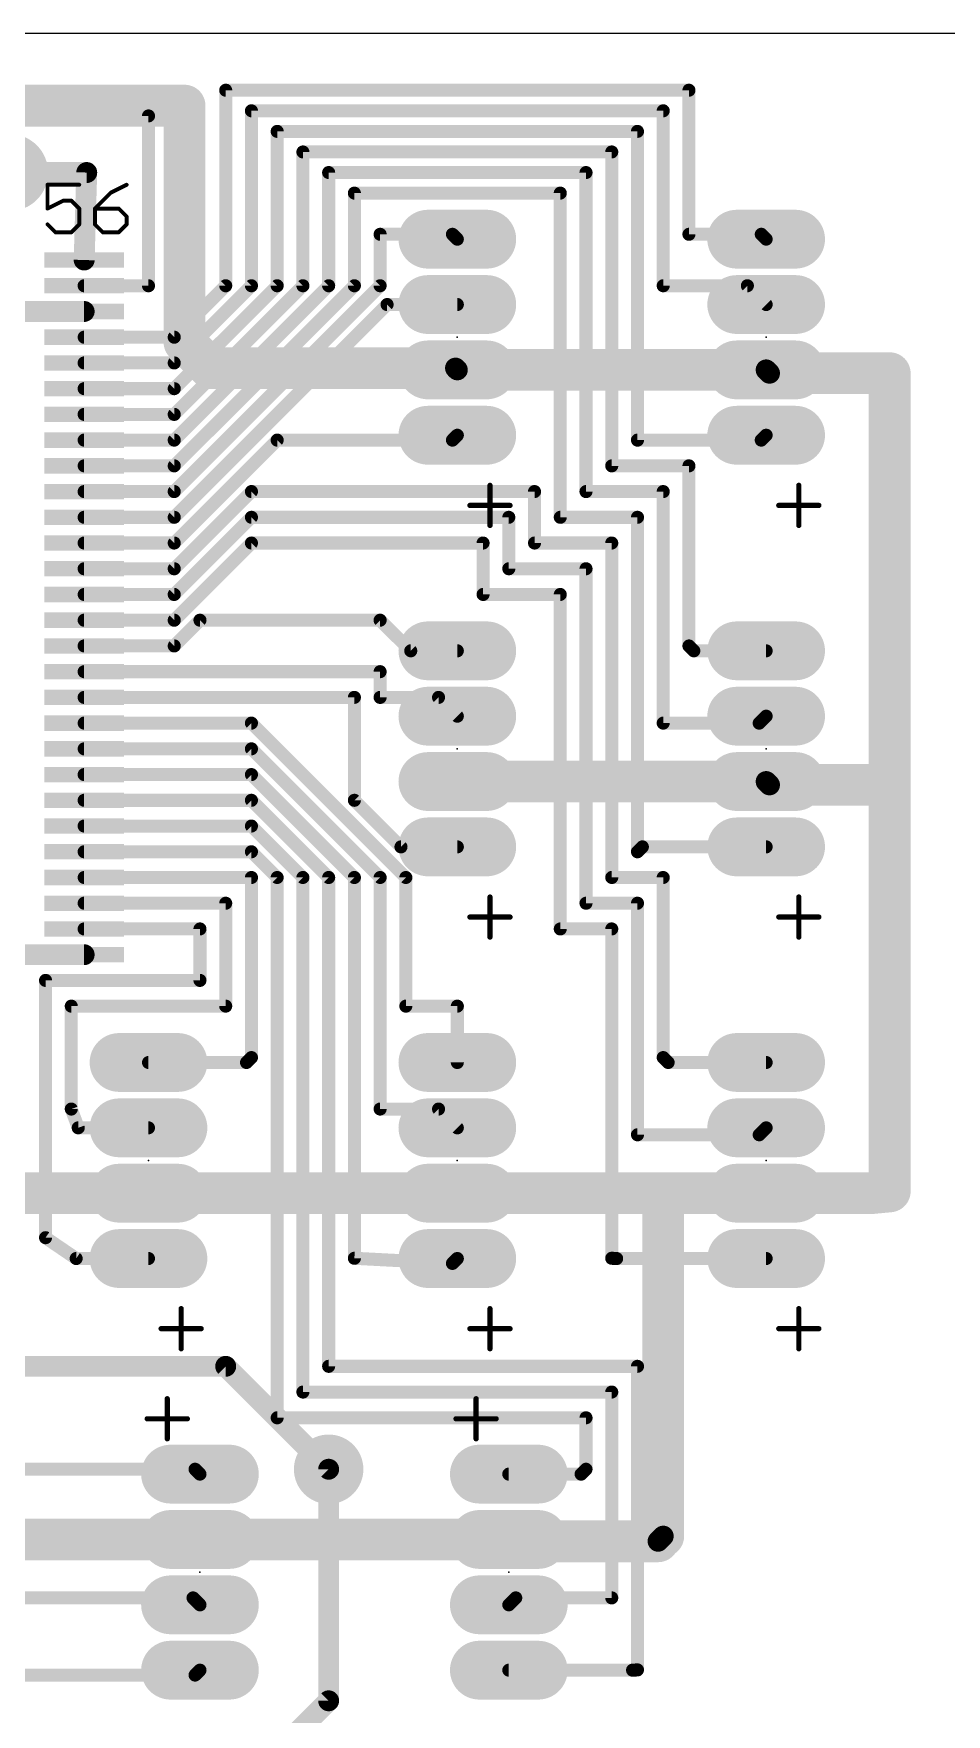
# Model space of a CAD drawing. Extents: x -47 to 149, y 1 to 249.
# Drawn here: x 96.77 to 114.5, y 216.24 to 248.9 of the extents above; entities that cross this region are included whole.
import ezdxf

# ---------------------------------------------------------------- set-up
doc = ezdxf.new("R2010")
doc.units = 0
for name, color, linetype in [('1', 22, 'CONTINUOUS'), ('16', 175, 'CONTINUOUS'), ('17', 82, 'CONTINUOUS'), ('18', 82, 'CONTINUOUS'), ('20', 7, 'CONTINUOUS'), ('21', 253, 'CONTINUOUS'), ('23', 7, 'CONTINUOUS')]:
    doc.layers.add(name, color=color, linetype=linetype)

# ---------------------------------------------------------------- blocks, each defined once
blk = doc.blocks.new('LONGP100')
at = {"const_width": 1}
blk.add_lwpolyline([(-0.5, 0), (0.5, 0)], dxfattribs=at)
at = {"const_width": 0.5}
for points in [[(-0.5, 0.25, 1), (-0.5, -0.25)], [(0.5, -0.25, 1), (0.5, 0.25)]]:
    blk.add_lwpolyline(points, format="xyb", dxfattribs=at)
blk = doc.blocks.new('RECT')
blk.add_solid([(-0.5, -0.5), (0.5, -0.5), (-0.5, 0.5), (0.5, 0.5)])
blk = doc.blocks.new('ROUNDV')
at = {"const_width": 0.5}
blk.add_lwpolyline([(0, -0.25, 1), (0, 0.25, 1), (0, -0.25)], format="xyb", dxfattribs=at)

msp = doc.modelspace()

# ---------------------------------------------------------------- linework, layer by layer
at = {"layer": '1'}
for points, const_width in [([(109.5, 247.8), (100.5, 247.8)], 0.254), ([(100.5, 247.8), (100.5, 244)], 0.254), ([(109.5, 245), (109.5, 247.8)], 0.254), ([(99, 247.3), (86, 247.3)], 0.254), ([(99, 244), (99, 247.3)], 0.254), ([(109, 247.4), (101, 247.4)], 0.254), ([(101, 247.4), (101, 244)], 0.254), ([(109, 244), (109, 247.4)], 0.254), ([(101.5, 244), (101.5, 247)], 0.254), ([(101.5, 247), (108.5, 247)], 0.254), ([(108.5, 241), (108.5, 247)], 0.254), ([(102, 244), (102, 246.6)], 0.254), ([(102, 246.6), (108, 246.6)], 0.254), ([(108, 246.6), (108, 240.5)], 0.254), ([(96.3, 246.2), (97.8, 246.2)], 0.4064), ([(97.8, 246.2), (97.75, 244.5)], 0.4064), ([(107.5, 246.2), (102.5, 246.2)], 0.254), ([(102.5, 246.2), (102.5, 244)], 0.254), ([(107.5, 240), (107.5, 246.2)], 0.254), ([(103, 244), (103, 245.8)], 0.254), ([(103, 245.8), (107, 245.8)], 0.254), ([(107, 245.8), (107, 239.5)], 0.254), ([(104.905, 245), (103.5, 245)], 0.254), ([(103.5, 245), (103.5, 244)], 0.254), ([(105, 244.905), (104.905, 245)], 0.254), ([(110.905, 245), (109.5, 245)], 0.254), ([(111, 244.905), (110.905, 245)], 0.254), ([(97.75, 244), (99, 244)], 0.254), ([(99.5, 242), (101.5, 244)], 0.254), ([(100.5, 244), (99.5, 243)], 0.254), ([(101, 244), (99.5, 242.5)], 0.254), ([(103.5, 244), (99.5, 240)], 0.254), ([(99.5, 240.5), (103, 244)], 0.254), ([(99.5, 241.5), (102, 244)], 0.254), ([(102.5, 244), (99.5, 241)], 0.254), ([(110.635, 244), (109, 244)], 0.254), ([(111, 243.635), (110.635, 244)], 0.254), ([(97.75, 243.5), (95.2, 243.5)], 0.4064), ([(99.5, 239.5), (103.635, 243.635)], 0.254), ([(103.635, 243.635), (105, 243.635)], 0.254), ([(99.5, 243), (97.75, 243)], 0.254), ([(99.5, 242.5), (97.75, 242.5)], 0.254), ([(97.75, 242), (99.5, 242)], 0.254), ([(97.75, 241.5), (99.5, 241.5)], 0.254), ([(99.5, 241), (97.75, 241)], 0.254), ([(101.5, 241), (99.5, 239)], 0.254), ([(104.905, 241), (101.5, 241)], 0.254), ([(105, 241.095), (104.905, 241)], 0.254), ([(110.905, 241), (108.5, 241)], 0.254), ([(111, 241.095), (110.905, 241)], 0.254), ([(97.75, 240.5), (99.5, 240.5)], 0.254), ([(108, 240.5), (109.5, 240.5)], 0.254), ([(109.5, 240.5), (109.5, 237)], 0.254), ([(99.5, 240), (97.75, 240)], 0.254), ([(101, 240), (99.5, 238.5)], 0.254), ([(101, 240), (106.5, 240)], 0.254), ([(106.5, 240), (106.5, 239)], 0.254), ([(109, 240), (107.5, 240)], 0.254), ([(109, 235.5), (109, 240)], 0.254), ([(97.75, 239.5), (99.5, 239.5)], 0.254), ([(101, 239.5), (99.5, 238)], 0.254), ([(106, 239.5), (101, 239.5)], 0.254), ([(106, 238.5), (106, 239.5)], 0.254), ([(107, 239.5), (108.5, 239.5)], 0.254), ([(108.5, 239.5), (108.5, 233)], 0.254), ([(99.5, 239), (97.75, 239)], 0.254), ([(99.5, 237.5), (101, 239)], 0.254), ([(101, 239), (105.5, 239)], 0.254), ([(105.5, 239), (105.5, 238)], 0.254), ([(106.5, 239), (108, 239)], 0.254), ([(108, 239), (108, 232.5)], 0.254), ([(99.5, 238.5), (97.75, 238.5)], 0.254), ([(107.5, 238.5), (106, 238.5)], 0.254), ([(107.5, 232), (107.5, 238.5)], 0.254), ([(99.5, 238), (97.75, 238)], 0.254), ([(105.5, 238), (107, 238)], 0.254), ([(107, 238), (107, 231.5)], 0.254), ([(97.75, 237.5), (99.5, 237.5)], 0.254), ([(99.5, 237), (100, 237.5)], 0.254), ([(100, 237.5), (103.5, 237.5)], 0.254), ([(103.5, 237.5), (104.095, 236.905)], 0.254), ([(97.75, 237), (99.5, 237)], 0.254), ([(104.095, 236.905), (105, 236.905)], 0.254), ([(109.5, 237), (109.595, 236.905)], 0.254), ([(109.595, 236.905), (111, 236.905)], 0.254), ([(103.5, 236.5), (97.75, 236.5)], 0.254), ([(103.5, 236), (103.5, 236.5)], 0.254), ([(97.75, 236), (103, 236)], 0.254), ([(103, 236), (103, 234)], 0.254), ([(104.635, 236), (103.5, 236)], 0.254), ([(105, 235.635), (104.635, 236)], 0.254), ([(101, 235.5), (97.75, 235.5)], 0.254), ([(104, 232.5), (101, 235.5)], 0.254), ([(110.865, 235.5), (109, 235.5)], 0.254), ([(111, 235.635), (110.865, 235.5)], 0.254), ([(101, 235), (97.75, 235)], 0.254), ([(103.5, 232.5), (101, 235)], 0.254), ([(101, 234.5), (97.75, 234.5)], 0.254), ([(103, 232.5), (101, 234.5)], 0.254), ([(97.75, 234), (101, 234)], 0.254), ([(101, 234), (102.5, 232.5)], 0.254), ([(103, 234), (103.905, 233.095)], 0.254), ([(101, 233.5), (97.75, 233.5)], 0.254), ([(102, 232.5), (101, 233.5)], 0.254), ([(103.905, 233.095), (105, 233.095)], 0.254), ([(108.5, 233), (108.595, 233.095)], 0.254), ([(108.595, 233.095), (111, 233.095)], 0.254), ([(97.75, 233), (101, 233)], 0.254), ([(101, 233), (101.5, 232.5)], 0.254), ([(97.75, 232.5), (101, 232.5)], 0.254), ([(101, 232.5), (101, 229)], 0.254), ([(101.5, 232.5), (101.5, 222)], 0.254), ([(102, 222.5), (102, 232.5)], 0.254), ([(102.5, 232.5), (102.5, 223)], 0.254), ([(103, 225.1), (103, 232.5)], 0.254), ([(103.5, 228), (103.5, 232.5)], 0.254), ([(104, 230), (104, 232.5)], 0.254), ([(108, 232.5), (109, 232.5)], 0.254), ([(109, 232.5), (109, 229)], 0.254), ([(97.75, 232), (100.5, 232)], 0.254), ([(100.5, 232), (100.5, 230)], 0.254), ([(108.5, 232), (107.5, 232)], 0.254), ([(108.5, 227.5), (108.5, 232)], 0.254), ([(97.75, 231.5), (100, 231.5)], 0.254), ([(100, 231.5), (100, 230.5)], 0.254), ([(107, 231.5), (108, 231.5)], 0.254), ([(108, 231.5), (108, 225.1)], 0.254), ([(97.75, 231), (95.5, 231)], 0.4064), ([(100, 230.5), (97, 230.5)], 0.254), ([(97, 230.5), (97, 225.5)], 0.254), ([(100.5, 230), (97.5, 230)], 0.254), ([(97.5, 230), (97.5, 228)], 0.254), ([(105, 230), (104, 230)], 0.254), ([(105, 228.905), (105, 230)], 0.254), ([(100.905, 228.905), (99, 228.905)], 0.254), ([(101, 229), (100.905, 228.905)], 0.254), ([(109, 229), (109.095, 228.905)], 0.254), ([(109.095, 228.905), (111, 228.905)], 0.254), ([(97.5, 228), (97.635, 227.635)], 0.254), ([(104.635, 228), (103.5, 228)], 0.254), ([(105, 227.635), (104.635, 228)], 0.254), ([(97.635, 227.635), (99, 227.635)], 0.254), ([(111, 227.635), (110.865, 227.5)], 0.254), ([(110.865, 227.5), (108.5, 227.5)], 0.254), ([(97, 225.5), (97.595, 225.095)], 0.254), ([(97.595, 225.095), (99, 225.095)], 0.254), ([(104.905, 225), (103, 225.1)], 0.254), ([(105, 225.095), (104.905, 225)], 0.254), ([(108, 225.1), (108.095, 225.095)], 0.254), ([(108.095, 225.095), (111, 225.095)], 0.254), ([(102.5, 223), (108.5, 223)], 0.254), ([(108.5, 223), (108.5, 217.1)], 0.254), ([(108, 222.5), (102, 222.5)], 0.254), ([(108, 218.5), (108, 222.5)], 0.254), ([(101.5, 222), (107.5, 222)], 0.254), ([(107.5, 222), (107.5, 221)], 0.254), ([(102.5, 216.5), (102.5, 221)], 0.4064), ([(99.905, 221), (96.5, 221)], 0.254), ([(100, 220.905), (99.905, 221)], 0.254), ([(107.405, 220.905), (106, 220.905)], 0.254), ([(107.5, 221), (107.405, 220.905)], 0.254), ([(99.865, 218.5), (96, 218.5)], 0.254), ([(100, 218.365), (99.865, 218.5)], 0.254), ([(106, 218.365), (106.135, 218.5)], 0.254), ([(106.135, 218.5), (108, 218.5)], 0.254), ([(100, 217.095), (99.905, 217)], 0.254), ([(108.405, 217.095), (106, 217.095)], 0.254), ([(108.5, 217.1), (108.405, 217.095)], 0.254), ([(99.905, 217), (95.5, 217)], 0.254), ([(101.5, 215.5), (102.5, 216.5)], 0.4064)]:
    msp.add_lwpolyline(points, dxfattribs=dict(at, const_width=const_width))
for points, const_width in [([(100.5, 247.8635, 1), (100.5, 247.7365)], 0.127), ([(100.5635, 247.8, 1), (100.4365, 247.8)], 0.127), ([(109.5635, 247.8, 1), (109.4365, 247.8)], 0.127), ([(109.5, 247.7365, 1), (109.5, 247.8635)], 0.127), ([(99.0635, 247.3, 1), (98.9365, 247.3)], 0.127), ([(99, 247.2365, 1), (99, 247.3635)], 0.127), ([(101, 247.4635, 1), (101, 247.3365)], 0.127), ([(101.0635, 247.4, 1), (100.9365, 247.4)], 0.127), ([(109.0635, 247.4, 1), (108.9365, 247.4)], 0.127), ([(109, 247.3365, 1), (109, 247.4635)], 0.127), ([(101.5635, 247, 1), (101.4365, 247)], 0.127), ([(101.5, 247.0635, 1), (101.5, 246.9365)], 0.127), ([(108.5635, 247, 1), (108.4365, 247)], 0.127), ([(108.5, 246.9365, 1), (108.5, 247.0635)], 0.127), ([(102.0635, 246.6, 1), (101.9365, 246.6)], 0.127), ([(102, 246.6635, 1), (102, 246.5365)], 0.127), ([(108.0635, 246.6, 1), (107.9365, 246.6)], 0.127), ([(108, 246.5365, 1), (108, 246.6635)], 0.127), ([(97.9016, 246.197, 1), (97.6984, 246.203)], 0.2032), ([(97.8, 246.0984, 1), (97.8, 246.3016)], 0.2032), ([(102.5, 246.2635, 1), (102.5, 246.1365)], 0.127), ([(102.5635, 246.2, 1), (102.4365, 246.2)], 0.127), ([(107.5635, 246.2, 1), (107.4365, 246.2)], 0.127), ([(107.5, 246.1365, 1), (107.5, 246.2635)], 0.127), ([(103.0635, 245.8, 1), (102.9365, 245.8)], 0.127), ([(103, 245.8635, 1), (103, 245.7365)], 0.127), ([(107.0635, 245.8, 1), (106.9365, 245.8)], 0.127), ([(107, 245.7365, 1), (107, 245.8635)], 0.127), ([(103.5, 245.0635, 1), (103.5, 244.9365)], 0.127), ([(103.5635, 245, 1), (103.4365, 245)], 0.127), ([(104.9499, 245.0449, 1), (104.8601, 244.9551)], 0.127), ([(104.905, 244.9365, 1), (104.905, 245.0635)], 0.127), ([(104.9551, 244.8601, 1), (105.0449, 244.9499)], 0.127), ([(109.5, 245.0635, 1), (109.5, 244.9365)], 0.127), ([(109.4365, 245, 1), (109.5635, 245)], 0.127), ([(110.9499, 245.0449, 1), (110.8601, 244.9551)], 0.127), ([(110.905, 244.9365, 1), (110.905, 245.0635)], 0.127), ([(110.9551, 244.8601, 1), (111.0449, 244.9499)], 0.127), ([(97.6484, 244.503, 1), (97.8516, 244.497)], 0.2032), ([(97.75, 244.0635, 1), (97.75, 243.9365)], 0.127), ([(98.9365, 244, 1), (99.0635, 244)], 0.127), ([(99, 243.9365, 1), (99, 244.0635)], 0.127), ([(100.4365, 244, 1), (100.5635, 244)], 0.127), ([(100.5449, 243.9551, 1), (100.4551, 244.0449)], 0.127), ([(100.9365, 244, 1), (101.0635, 244)], 0.127), ([(101.0449, 243.9551, 1), (100.9551, 244.0449)], 0.127), ([(101.4365, 244, 1), (101.5635, 244)], 0.127), ([(101.5449, 243.9551, 1), (101.4551, 244.0449)], 0.127), ([(101.9365, 244, 1), (102.0635, 244)], 0.127), ([(102.0449, 243.9551, 1), (101.9551, 244.0449)], 0.127), ([(102.4365, 244, 1), (102.5635, 244)], 0.127), ([(102.5449, 243.9551, 1), (102.4551, 244.0449)], 0.127), ([(102.9365, 244, 1), (103.0635, 244)], 0.127), ([(103.0449, 243.9551, 1), (102.9551, 244.0449)], 0.127), ([(103.4365, 244, 1), (103.5635, 244)], 0.127), ([(103.5449, 243.9551, 1), (103.4551, 244.0449)], 0.127), ([(109, 244.0635, 1), (109, 243.9365)], 0.127), ([(108.9365, 244, 1), (109.0635, 244)], 0.127), ([(110.6799, 244.0449, 1), (110.5901, 243.9551)], 0.127), ([(110.635, 243.9365, 1), (110.635, 244.0635)], 0.127), ([(97.75, 243.3984, 1), (97.75, 243.6016)], 0.2032), ([(103.635, 243.6985, 1), (103.635, 243.5715)], 0.127), ([(103.6799, 243.5901, 1), (103.5901, 243.6799)], 0.127), ([(105, 243.5715, 1), (105, 243.6985)], 0.127), ([(110.9551, 243.5901, 1), (111.0449, 243.6799)], 0.127), ([(97.75, 243.0635, 1), (97.75, 242.9365)], 0.127), ([(99.4551, 243.0449, 1), (99.5449, 242.9551)], 0.127), ([(99.5, 242.9365, 1), (99.5, 243.0635)], 0.127), ([(97.75, 242.5635, 1), (97.75, 242.4365)], 0.127), ([(99.4551, 242.5449, 1), (99.5449, 242.4551)], 0.127), ([(99.5, 242.4365, 1), (99.5, 242.5635)], 0.127), ([(97.75, 242.0635, 1), (97.75, 241.9365)], 0.127), ([(99.4551, 242.0449, 1), (99.5449, 241.9551)], 0.127), ([(99.5, 241.9365, 1), (99.5, 242.0635)], 0.127), ([(97.75, 241.5635, 1), (97.75, 241.4365)], 0.127), ([(99.4551, 241.5449, 1), (99.5449, 241.4551)], 0.127), ([(99.5, 241.4365, 1), (99.5, 241.5635)], 0.127), ([(97.75, 241.0635, 1), (97.75, 240.9365)], 0.127), ([(99.4551, 241.0449, 1), (99.5449, 240.9551)], 0.127), ([(99.5, 240.9365, 1), (99.5, 241.0635)], 0.127), ([(101.5, 241.0635, 1), (101.5, 240.9365)], 0.127), ([(101.5449, 240.9551, 1), (101.4551, 241.0449)], 0.127), ([(104.8601, 241.0449, 1), (104.9499, 240.9551)], 0.127), ([(104.905, 240.9365, 1), (104.905, 241.0635)], 0.127), ([(105.0449, 241.0501, 1), (104.9551, 241.1399)], 0.127), ([(108.5, 241.0635, 1), (108.5, 240.9365)], 0.127), ([(108.4365, 241, 1), (108.5635, 241)], 0.127), ([(110.8601, 241.0449, 1), (110.9499, 240.9551)], 0.127), ([(110.905, 240.9365, 1), (110.905, 241.0635)], 0.127), ([(111.0449, 241.0501, 1), (110.9551, 241.1399)], 0.127), ([(97.75, 240.5635, 1), (97.75, 240.4365)], 0.127), ([(99.4551, 240.5449, 1), (99.5449, 240.4551)], 0.127), ([(99.5, 240.4365, 1), (99.5, 240.5635)], 0.127), ([(108, 240.5635, 1), (108, 240.4365)], 0.127), ([(107.9365, 240.5, 1), (108.0635, 240.5)], 0.127), ([(109.5635, 240.5, 1), (109.4365, 240.5)], 0.127), ([(109.5, 240.4365, 1), (109.5, 240.5635)], 0.127), ([(97.75, 240.0635, 1), (97.75, 239.9365)], 0.127), ([(99.4551, 240.0449, 1), (99.5449, 239.9551)], 0.127), ([(99.5, 239.9365, 1), (99.5, 240.0635)], 0.127), ([(101, 240.0635, 1), (101, 239.9365)], 0.127), ([(101.0449, 239.9551, 1), (100.9551, 240.0449)], 0.127), ([(106.5635, 240, 1), (106.4365, 240)], 0.127), ([(106.5, 239.9365, 1), (106.5, 240.0635)], 0.127), ([(107.5, 240.0635, 1), (107.5, 239.9365)], 0.127), ([(109.0635, 240, 1), (108.9365, 240)], 0.127), ([(109, 239.9365, 1), (109, 240.0635)], 0.127), ([(107.4365, 240, 1), (107.5635, 240)], 0.127), ([(97.75, 239.5635, 1), (97.75, 239.4365)], 0.127), ([(99.4551, 239.5449, 1), (99.5449, 239.4551)], 0.127), ([(99.5, 239.4365, 1), (99.5, 239.5635)], 0.127), ([(101, 239.5635, 1), (101, 239.4365)], 0.127), ([(101.0449, 239.4551, 1), (100.9551, 239.5449)], 0.127), ([(106.0635, 239.5, 1), (105.9365, 239.5)], 0.127), ([(106, 239.4365, 1), (106, 239.5635)], 0.127), ([(107, 239.5635, 1), (107, 239.4365)], 0.127), ([(106.9365, 239.5, 1), (107.0635, 239.5)], 0.127), ([(108.5635, 239.5, 1), (108.4365, 239.5)], 0.127), ([(108.5, 239.4365, 1), (108.5, 239.5635)], 0.127), ([(97.75, 239.0635, 1), (97.75, 238.9365)], 0.127), ([(99.4551, 239.0449, 1), (99.5449, 238.9551)], 0.127), ([(99.5, 238.9365, 1), (99.5, 239.0635)], 0.127), ([(101, 239.0635, 1), (101, 238.9365)], 0.127), ([(101.0449, 238.9551, 1), (100.9551, 239.0449)], 0.127), ([(105.5635, 239, 1), (105.4365, 239)], 0.127), ([(105.5, 238.9365, 1), (105.5, 239.0635)], 0.127), ([(106.5, 239.0635, 1), (106.5, 238.9365)], 0.127), ([(108.0635, 239, 1), (107.9365, 239)], 0.127), ([(108, 238.9365, 1), (108, 239.0635)], 0.127), ([(106.4365, 239, 1), (106.5635, 239)], 0.127), ([(97.75, 238.5635, 1), (97.75, 238.4365)], 0.127), ([(99.4551, 238.5449, 1), (99.5449, 238.4551)], 0.127), ([(99.5, 238.4365, 1), (99.5, 238.5635)], 0.127), ([(106, 238.5635, 1), (106, 238.4365)], 0.127), ([(105.9365, 238.5, 1), (106.0635, 238.5)], 0.127), ([(107.5635, 238.5, 1), (107.4365, 238.5)], 0.127), ([(107.5, 238.4365, 1), (107.5, 238.5635)], 0.127), ([(97.75, 238.0635, 1), (97.75, 237.9365)], 0.127), ([(99.5, 237.9365, 1), (99.5, 238.0635)], 0.127), ([(105.5, 238.0635, 1), (105.5, 237.9365)], 0.127), ([(107.0635, 238, 1), (106.9365, 238)], 0.127), ([(107, 237.9365, 1), (107, 238.0635)], 0.127), ([(99.4551, 238.0449, 1), (99.5449, 237.9551)], 0.127), ([(105.4365, 238, 1), (105.5635, 238)], 0.127), ([(97.75, 237.5635, 1), (97.75, 237.4365)], 0.127), ([(99.4551, 237.5449, 1), (99.5449, 237.4551)], 0.127), ([(99.5, 237.4365, 1), (99.5, 237.5635)], 0.127), ([(100, 237.5635, 1), (100, 237.4365)], 0.127), ([(100.0449, 237.4551, 1), (99.9551, 237.5449)], 0.127), ([(103.5449, 237.5449, 1), (103.4551, 237.4551)], 0.127), ([(103.5, 237.4365, 1), (103.5, 237.5635)], 0.127), ([(97.75, 237.0635, 1), (97.75, 236.9365)], 0.127), ([(99.4551, 237.0449, 1), (99.5449, 236.9551)], 0.127), ([(99.5, 236.9365, 1), (99.5, 237.0635)], 0.127), ([(104.095, 236.9685, 1), (104.095, 236.8415)], 0.127), ([(104.0501, 236.8601, 1), (104.1399, 236.9499)], 0.127), ([(105, 236.8415, 1), (105, 236.9685)], 0.127), ([(109.5449, 237.0449, 1), (109.4551, 236.9551)], 0.127), ([(109.4365, 237, 1), (109.5635, 237)], 0.127), ([(109.595, 236.9685, 1), (109.595, 236.8415)], 0.127), ([(109.5501, 236.8601, 1), (109.6399, 236.9499)], 0.127), ([(111, 236.8415, 1), (111, 236.9685)], 0.127), ([(97.75, 236.5635, 1), (97.75, 236.4365)], 0.127), ([(103.5635, 236.5, 1), (103.4365, 236.5)], 0.127), ([(103.5, 236.4365, 1), (103.5, 236.5635)], 0.127), ([(97.75, 236.0635, 1), (97.75, 235.9365)], 0.127), ([(103.0635, 236, 1), (102.9365, 236)], 0.127), ([(103, 235.9365, 1), (103, 236.0635)], 0.127), ([(103.5, 236.0635, 1), (103.5, 235.9365)], 0.127), ([(103.4365, 236, 1), (103.5635, 236)], 0.127), ([(104.6799, 236.0449, 1), (104.5901, 235.9551)], 0.127), ([(104.635, 235.9365, 1), (104.635, 236.0635)], 0.127), ([(97.75, 235.5635, 1), (97.75, 235.4365)], 0.127), ([(101.0449, 235.5449, 1), (100.9551, 235.4551)], 0.127), ([(101, 235.4365, 1), (101, 235.5635)], 0.127), ([(104.9551, 235.5901, 1), (105.0449, 235.6799)], 0.127), ([(109, 235.5635, 1), (109, 235.4365)], 0.127), ([(108.9365, 235.5, 1), (109.0635, 235.5)], 0.127), ([(110.8201, 235.5449, 1), (110.9099, 235.4551)], 0.127), ([(110.865, 235.4365, 1), (110.865, 235.5635)], 0.127), ([(111.0449, 235.5901, 1), (110.9551, 235.6799)], 0.127), ([(97.75, 235.0635, 1), (97.75, 234.9365)], 0.127), ([(101.0449, 235.0449, 1), (100.9551, 234.9551)], 0.127), ([(101, 234.9365, 1), (101, 235.0635)], 0.127), ([(97.75, 234.5635, 1), (97.75, 234.4365)], 0.127), ([(101.0449, 234.5449, 1), (100.9551, 234.4551)], 0.127), ([(101, 234.4365, 1), (101, 234.5635)], 0.127), ([(97.75, 234.0635, 1), (97.75, 233.9365)], 0.127), ([(101.0449, 234.0449, 1), (100.9551, 233.9551)], 0.127), ([(101, 233.9365, 1), (101, 234.0635)], 0.127), ([(103.0449, 234.0449, 1), (102.9551, 233.9551)], 0.127), ([(102.9365, 234, 1), (103.0635, 234)], 0.127), ([(97.75, 233.5635, 1), (97.75, 233.4365)], 0.127), ([(101.0449, 233.5449, 1), (100.9551, 233.4551)], 0.127), ([(101, 233.4365, 1), (101, 233.5635)], 0.127), ([(103.905, 233.1585, 1), (103.905, 233.0315)], 0.127), ([(105, 233.0315, 1), (105, 233.1585)], 0.127), ([(108.595, 233.1585, 1), (108.595, 233.0315)], 0.127), ([(108.6399, 233.0501, 1), (108.5501, 233.1399)], 0.127), ([(111, 233.0315, 1), (111, 233.1585)], 0.127), ([(97.75, 233.0635, 1), (97.75, 232.9365)], 0.127), ([(101.0449, 233.0449, 1), (100.9551, 232.9551)], 0.127), ([(101, 232.9365, 1), (101, 233.0635)], 0.127), ([(103.8601, 233.0501, 1), (103.9499, 233.1399)], 0.127), ([(108.4551, 233.0449, 1), (108.5449, 232.9551)], 0.127), ([(108.4365, 233, 1), (108.5635, 233)], 0.127), ([(97.75, 232.5635, 1), (97.75, 232.4365)], 0.127), ([(101.0635, 232.5, 1), (100.9365, 232.5)], 0.127), ([(101, 232.4365, 1), (101, 232.5635)], 0.127), ([(101.5635, 232.5, 1), (101.4365, 232.5)], 0.127), ([(101.4551, 232.4551, 1), (101.5449, 232.5449)], 0.127), ([(102.0635, 232.5, 1), (101.9365, 232.5)], 0.127), ([(101.9551, 232.4551, 1), (102.0449, 232.5449)], 0.127), ([(102.5635, 232.5, 1), (102.4365, 232.5)], 0.127), ([(102.4551, 232.4551, 1), (102.5449, 232.5449)], 0.127), ([(103.0635, 232.5, 1), (102.9365, 232.5)], 0.127), ([(102.9551, 232.4551, 1), (103.0449, 232.5449)], 0.127), ([(103.5635, 232.5, 1), (103.4365, 232.5)], 0.127), ([(103.4551, 232.4551, 1), (103.5449, 232.5449)], 0.127), ([(104.0635, 232.5, 1), (103.9365, 232.5)], 0.127), ([(103.9551, 232.4551, 1), (104.0449, 232.5449)], 0.127), ([(108, 232.5635, 1), (108, 232.4365)], 0.127), ([(109.0635, 232.5, 1), (108.9365, 232.5)], 0.127), ([(109, 232.4365, 1), (109, 232.5635)], 0.127), ([(107.9365, 232.5, 1), (108.0635, 232.5)], 0.127), ([(97.75, 232.0635, 1), (97.75, 231.9365)], 0.127), ([(100.5635, 232, 1), (100.4365, 232)], 0.127), ([(100.5, 231.9365, 1), (100.5, 232.0635)], 0.127), ([(107.5, 232.0635, 1), (107.5, 231.9365)], 0.127), ([(107.4365, 232, 1), (107.5635, 232)], 0.127), ([(108.5635, 232, 1), (108.4365, 232)], 0.127), ([(108.5, 231.9365, 1), (108.5, 232.0635)], 0.127), ([(97.75, 231.5635, 1), (97.75, 231.4365)], 0.127), ([(100.0635, 231.5, 1), (99.9365, 231.5)], 0.127), ([(100, 231.4365, 1), (100, 231.5635)], 0.127), ([(107, 231.5635, 1), (107, 231.4365)], 0.127), ([(108.0635, 231.5, 1), (107.9365, 231.5)], 0.127), ([(108, 231.4365, 1), (108, 231.5635)], 0.127), ([(106.9365, 231.5, 1), (107.0635, 231.5)], 0.127), ([(97.75, 230.8984, 1), (97.75, 231.1016)], 0.2032), ([(97, 230.5635, 1), (97, 230.4365)], 0.127), ([(97.0635, 230.5, 1), (96.9365, 230.5)], 0.127), ([(100, 230.4365, 1), (100, 230.5635)], 0.127), ([(99.9365, 230.5, 1), (100.0635, 230.5)], 0.127), ([(97.5, 230.0635, 1), (97.5, 229.9365)], 0.127), ([(97.5635, 230, 1), (97.4365, 230)], 0.127), ([(100.4365, 230, 1), (100.5635, 230)], 0.127), ([(100.5, 229.9365, 1), (100.5, 230.0635)], 0.127), ([(104, 230.0635, 1), (104, 229.9365)], 0.127), ([(103.9365, 230, 1), (104.0635, 230)], 0.127), ([(105.0635, 230, 1), (104.9365, 230)], 0.127), ([(105, 229.9365, 1), (105, 230.0635)], 0.127), ([(99, 228.9685, 1), (99, 228.8415)], 0.127), ([(100.8601, 228.9499, 1), (100.9499, 228.8601)], 0.127), ([(100.905, 228.8415, 1), (100.905, 228.9685)], 0.127), ([(100.9365, 229, 1), (101.0635, 229)], 0.127), ([(101.0449, 228.9551, 1), (100.9551, 229.0449)], 0.127), ([(109.0449, 229.0449, 1), (108.9551, 228.9551)], 0.127), ([(108.9365, 229, 1), (109.0635, 229)], 0.127), ([(109.095, 228.9685, 1), (109.095, 228.8415)], 0.127), ([(109.0501, 228.8601, 1), (109.1399, 228.9499)], 0.127), ([(111, 228.8415, 1), (111, 228.9685)], 0.127), ([(104.9365, 228.905, 1), (105.0635, 228.905)], 0.127), ([(97.5596, 228.022, 1), (97.4404, 227.978)], 0.127), ([(97.4365, 228, 1), (97.5635, 228)], 0.127), ([(103.5, 228.0635, 1), (103.5, 227.9365)], 0.127), ([(103.4365, 228, 1), (103.5635, 228)], 0.127), ([(104.6799, 228.0449, 1), (104.5901, 227.9551)], 0.127), ([(104.635, 227.9365, 1), (104.635, 228.0635)], 0.127), ([(97.635, 227.6985, 1), (97.635, 227.5715)], 0.127), ([(97.5754, 227.613, 1), (97.6946, 227.657)], 0.127), ([(99, 227.5715, 1), (99, 227.6985)], 0.127), ([(104.9551, 227.5901, 1), (105.0449, 227.6799)], 0.127), ([(111.0449, 227.5901, 1), (110.9551, 227.6799)], 0.127), ([(108.5, 227.5635, 1), (108.5, 227.4365)], 0.127), ([(108.4365, 227.5, 1), (108.5635, 227.5)], 0.127), ([(110.8201, 227.5449, 1), (110.9099, 227.4551)], 0.127), ([(110.865, 227.4365, 1), (110.865, 227.5635)], 0.127), ([(97.0357, 225.5525, 1), (96.9643, 225.4475)], 0.127), ([(96.9365, 225.5, 1), (97.0635, 225.5)], 0.127), ([(97.595, 225.1585, 1), (97.595, 225.0315)], 0.127), ([(97.5593, 225.0425, 1), (97.6307, 225.1475)], 0.127), ([(99, 225.0315, 1), (99, 225.1585)], 0.127), ([(103.0033, 225.1634, 1), (102.9967, 225.0366)], 0.127), ([(102.9365, 225.1, 1), (103.0635, 225.1)], 0.127), ([(104.8601, 225.0449, 1), (104.9499, 224.9551)], 0.127), ([(104.9017, 224.9366, 1), (104.9083, 225.0634)], 0.127), ([(105.0449, 225.0501, 1), (104.9551, 225.1399)], 0.127), ([(108.0033, 225.1634, 1), (107.9967, 225.0366)], 0.127), ([(107.9365, 225.1, 1), (108.0635, 225.1)], 0.127), ([(108.095, 225.1585, 1), (108.095, 225.0315)], 0.127), ([(108.0917, 225.0316, 1), (108.0983, 225.1584)], 0.127), ([(111, 225.0315, 1), (111, 225.1585)], 0.127), ([(102.5, 223.0635, 1), (102.5, 222.9365)], 0.127), ([(108.5635, 223, 1), (108.4365, 223)], 0.127), ([(108.5, 222.9365, 1), (108.5, 223.0635)], 0.127), ([(102.4365, 223, 1), (102.5635, 223)], 0.127), ([(102, 222.5635, 1), (102, 222.4365)], 0.127), ([(101.9365, 222.5, 1), (102.0635, 222.5)], 0.127), ([(108.0635, 222.5, 1), (107.9365, 222.5)], 0.127), ([(108, 222.4365, 1), (108, 222.5635)], 0.127), ([(101.5, 222.0635, 1), (101.5, 221.9365)], 0.127), ([(107.5635, 222, 1), (107.4365, 222)], 0.127), ([(107.5, 221.9365, 1), (107.5, 222.0635)], 0.127), ([(101.4365, 222, 1), (101.5635, 222)], 0.127), ([(102.6016, 221, 1), (102.3984, 221)], 0.2032), ([(99.9499, 221.0449, 1), (99.8601, 220.9551)], 0.127), ([(99.905, 220.9365, 1), (99.905, 221.0635)], 0.127), ([(99.9551, 220.8601, 1), (100.0449, 220.9499)], 0.127), ([(106, 220.9685, 1), (106, 220.8415)], 0.127), ([(107.3601, 220.9499, 1), (107.4499, 220.8601)], 0.127), ([(107.405, 220.8415, 1), (107.405, 220.9685)], 0.127), ([(107.4365, 221, 1), (107.5635, 221)], 0.127), ([(107.5449, 220.9551, 1), (107.4551, 221.0449)], 0.127), ([(99.9099, 218.5449, 1), (99.8201, 218.4551)], 0.127), ([(99.865, 218.4365, 1), (99.865, 218.5635)], 0.127), ([(106.135, 218.5635, 1), (106.135, 218.4365)], 0.127), ([(106.1799, 218.4551, 1), (106.0901, 218.5449)], 0.127), ([(107.9365, 218.5, 1), (108.0635, 218.5)], 0.127), ([(108, 218.4365, 1), (108, 218.5635)], 0.127), ([(99.9551, 218.3201, 1), (100.0449, 218.4099)], 0.127), ([(105.9551, 218.4099, 1), (106.0449, 218.3201)], 0.127), ([(100.0449, 217.0501, 1), (99.9551, 217.1399)], 0.127), ([(106, 217.1585, 1), (106, 217.0315)], 0.127), ([(108.4017, 217.1584, 1), (108.4083, 217.0316)], 0.127), ([(108.405, 217.0315, 1), (108.405, 217.1585)], 0.127), ([(108.5033, 217.0366, 1), (108.4967, 217.1634)], 0.127), ([(99.8601, 217.0449, 1), (99.9499, 216.9551)], 0.127), ([(99.905, 216.9365, 1), (99.905, 217.0635)], 0.127), ([(108.4365, 217.1, 1), (108.5635, 217.1)], 0.127), ([(102.3984, 216.5, 1), (102.6016, 216.5)], 0.2032), ([(102.5718, 216.4282, 1), (102.4282, 216.5718)], 0.2032)]:
    msp.add_lwpolyline(points, format="xyb", dxfattribs=dict(at, const_width=const_width))
at = {"layer": '16'}
for points, const_width in [([(99.7, 247.5), (91.4, 247.5)], 0.8128), ([(99.7, 242.9), (99.7, 247.5)], 0.8128), ([(100.2, 242.4), (99.7, 242.9)], 0.8128), ([(104.965, 242.4), (100.2, 242.4)], 0.8128), ([(105, 242.365), (111, 242.365)], 0.8128), ([(111.065, 242.3), (113.4, 242.3)], 0.8128), ([(113.4, 242.3), (113.4, 234.3)], 0.8128), ([(105, 242.365), (104.965, 242.4)], 0.4064), ([(111, 242.365), (111.065, 242.3)], 0.4064), ([(105, 234.365), (111, 234.365)], 0.8128), ([(111.065, 234.3), (113.4, 234.3)], 0.8128), ([(111, 234.365), (111.065, 234.3)], 0.4064), ([(113.4, 234.3), (113.4, 226.4)], 0.8128), ([(93, 226.365), (99, 226.365)], 0.8128), ([(99, 226.365), (105, 226.365)], 0.8128), ([(105, 226.365), (109, 226.365)], 0.8128), ([(109, 226.365), (111, 226.365)], 0.8128), ([(109, 219.7), (109, 226.365)], 0.8128), ([(113.035, 226.365), (111, 226.365)], 0.8128), ([(113.4, 226.4), (113.035, 226.365)], 0.8128), ([(100.5, 223), (91, 223)], 0.4064), ([(102.5, 221), (100.5, 223)], 0.4064), ([(94, 219.635), (100, 219.635)], 0.8128), ([(100, 219.635), (106, 219.635)], 0.8128), ([(106.035, 219.6), (108.9, 219.6)], 0.8128), ([(106, 219.635), (106.035, 219.6)], 0.6096), ([(108.9, 219.6), (109, 219.7)], 0.4064)]:
    msp.add_lwpolyline(points, dxfattribs=dict(at, const_width=const_width))
for points, const_width in [([(99.9032, 247.5, 1), (99.4968, 247.5)], 0.4064), ([(99.7, 247.2968, 1), (99.7, 247.7032)], 0.4064), ([(99.8437, 243.0437, 1), (99.5563, 242.7563)], 0.4064), ([(99.4968, 242.9, 1), (99.9032, 242.9)], 0.4064), ([(100.2, 242.6032, 1), (100.2, 242.1968)], 0.4064), ([(100.0563, 242.2563, 1), (100.3437, 242.5437)], 0.4064), ([(105, 242.5682, 1), (105, 242.1618)], 0.4064), ([(104.965, 242.1968, 1), (104.965, 242.6032)], 0.4064), ([(111.065, 242.5032, 1), (111.065, 242.0968)], 0.4064), ([(111, 242.1618, 1), (111, 242.5682)], 0.4064), ([(113.6032, 242.3, 1), (113.1968, 242.3)], 0.4064), ([(113.4, 242.0968, 1), (113.4, 242.5032)], 0.4064), ([(105.0368, 242.4718, 1), (104.8932, 242.3282)], 0.2032), ([(104.9282, 242.2932, 1), (105.0718, 242.4368)], 0.2032), ([(111.0718, 242.4368, 1), (110.9282, 242.2932)], 0.2032), ([(110.9932, 242.2282, 1), (111.1368, 242.3718)], 0.2032), ([(105, 234.5682, 1), (105, 234.1618)], 0.4064), ([(111.065, 234.5032, 1), (111.065, 234.0968)], 0.4064), ([(111, 234.1618, 1), (111, 234.5682)], 0.4064), ([(111.0718, 234.4368, 1), (110.9282, 234.2932)], 0.2032), ([(113.6032, 234.3, 1), (113.1968, 234.3)], 0.4064), ([(113.4, 234.0968, 1), (113.4, 234.5032)], 0.4064), ([(110.9932, 234.2282, 1), (111.1368, 234.3718)], 0.2032), ([(113.1968, 234.3, 1), (113.6032, 234.3)], 0.4064), ([(99, 226.5682, 1), (99, 226.1618)], 0.4064), ([(99, 226.1618, 1), (99, 226.5682)], 0.4064), ([(105, 226.5682, 1), (105, 226.1618)], 0.4064), ([(105, 226.1618, 1), (105, 226.5682)], 0.4064), ([(109, 226.5682, 1), (109, 226.1618)], 0.4064), ([(109.2032, 226.365, 1), (108.7968, 226.365)], 0.4064), ([(109, 226.1618, 1), (109, 226.5682)], 0.4064), ([(111, 226.5682, 1), (111, 226.1618)], 0.4064), ([(111, 226.1618, 1), (111, 226.5682)], 0.4064), ([(113.0156, 226.5673, 1), (113.0544, 226.1627)], 0.4064), ([(113.035, 226.1618, 1), (113.035, 226.5682)], 0.4064), ([(113.4194, 226.1977, 1), (113.3806, 226.6023)], 0.4064), ([(113.1968, 226.4, 1), (113.6032, 226.4)], 0.4064), ([(100.5718, 223.0718, 1), (100.4282, 222.9282)], 0.2032), ([(100.5, 222.8984, 1), (100.5, 223.1016)], 0.2032), ([(102.4282, 220.9282, 1), (102.5718, 221.0718)], 0.2032), ([(100, 219.8382, 1), (100, 219.4318)], 0.4064), ([(100, 219.4318, 1), (100, 219.8382)], 0.4064), ([(106.035, 219.8032, 1), (106.035, 219.3968)], 0.4064), ([(106.1078, 219.7428, 1), (105.8922, 219.5272)], 0.3048), ([(105.9272, 219.4922, 1), (106.1428, 219.7078)], 0.3048), ([(106, 219.4318, 1), (106, 219.8382)], 0.4064), ([(108.7968, 219.7, 1), (109.2032, 219.7)], 0.4064), ([(108.9, 219.3968, 1), (108.9, 219.8032)], 0.4064), ([(109.0718, 219.6282, 1), (108.9282, 219.7718)], 0.2032), ([(108.8282, 219.6718, 1), (108.9718, 219.5282)], 0.2032)]:
    msp.add_lwpolyline(points, format="xyb", dxfattribs=dict(at, const_width=const_width))
at = {"layer": '20'}
msp.add_line((149.2, 248.9), (79.4, 248.9), dxfattribs=at)
at = {"layer": '21'}
for points, const_width in [([(97.6545, 245.9627), (97.0381, 245.9627)], 0.0762), ([(97.0381, 245.9627), (97.0381, 245.5004)], 0.0762), ([(98.5753, 245.9627), (98.2671, 245.8086)], 0.0762), ([(97.0381, 245.5004), (97.3463, 245.6545)], 0.0762), ([(97.3463, 245.6545), (97.5004, 245.6545)], 0.0762), ([(97.5004, 245.6545), (97.6545, 245.5004)], 0.0762), ([(98.2671, 245.8086), (97.9589, 245.5004)], 0.0762), ([(97.6545, 245.5004), (97.6545, 245.1922)], 0.0762), ([(97.9589, 245.5004), (97.9589, 245.1922)], 0.0762), ([(98.4212, 245.5004), (97.9589, 245.5004)], 0.0762), ([(98.5753, 245.3463), (98.4212, 245.5004)], 0.0762), ([(98.5753, 245.1922), (98.5753, 245.3463)], 0.0762), ([(97.1922, 245.0381), (97.0381, 245.1922)], 0.0762), ([(97.5004, 245.0381), (97.1922, 245.0381)], 0.0762), ([(97.6545, 245.1922), (97.5004, 245.0381)], 0.0762), ([(97.9589, 245.1922), (98.113, 245.0381)], 0.0762), ([(98.113, 245.0381), (98.4212, 245.0381)], 0.0762), ([(98.4212, 245.0381), (98.5753, 245.1922)], 0.0762), ([(105.6345, 239.3414), (105.6345, 240.121)], 0.1016), ([(111.6345, 239.3414), (111.6345, 240.121)], 0.1016), ([(105.2447, 239.7312), (106.0243, 239.7312)], 0.1016), ([(111.2447, 239.7312), (112.0243, 239.7312)], 0.1016), ([(105.6345, 231.3414), (105.6345, 232.121)], 0.1016), ([(111.6345, 231.3414), (111.6345, 232.121)], 0.1016), ([(105.2447, 231.7312), (106.0243, 231.7312)], 0.1016), ([(111.2447, 231.7312), (112.0243, 231.7312)], 0.1016), ([(99.6345, 223.3414), (99.6345, 224.121)], 0.1016), ([(105.6345, 223.3414), (105.6345, 224.121)], 0.1016), ([(111.6345, 223.3414), (111.6345, 224.121)], 0.1016), ([(99.2447, 223.7312), (100.0243, 223.7312)], 0.1016), ([(105.2447, 223.7312), (106.0243, 223.7312)], 0.1016), ([(111.2447, 223.7312), (112.0243, 223.7312)], 0.1016), ([(99.3645, 221.5908), (99.3645, 222.3704)], 0.1016), ([(105.3645, 221.5908), (105.3645, 222.3704)], 0.1016), ([(98.9747, 221.9806), (99.7543, 221.9806)], 0.1016), ([(104.9747, 221.9806), (105.7543, 221.9806)], 0.1016)]:
    msp.add_lwpolyline(points, dxfattribs=dict(at, const_width=const_width))
for points, const_width in [([(97.0381, 245.9817, 1), (97.0381, 245.9436)], 0.0381), ([(97.0571, 245.9627, 1), (97.0191, 245.9627)], 0.0381), ([(97.6545, 245.9436, 1), (97.6545, 245.9817)], 0.0381), ([(98.5838, 245.9456, 1), (98.5668, 245.9797)], 0.0381), ([(97.3463, 245.6735, 1), (97.3463, 245.6354)], 0.0381), ([(97.3548, 245.6375, 1), (97.3378, 245.6715)], 0.0381), ([(97.5139, 245.668, 1), (97.4869, 245.641)], 0.0381), ([(97.5004, 245.6354, 1), (97.5004, 245.6735)], 0.0381), ([(98.2586, 245.8256, 1), (98.2756, 245.7916)], 0.0381), ([(98.2805, 245.7951, 1), (98.2536, 245.8221)], 0.0381), ([(97.0296, 245.5174, 1), (97.0466, 245.4834)], 0.0381), ([(97.0191, 245.5004, 1), (97.0571, 245.5004)], 0.0381), ([(97.6735, 245.5004, 1), (97.6354, 245.5004)], 0.0381), ([(97.641, 245.4869, 1), (97.668, 245.5139)], 0.0381), ([(97.9779, 245.5004, 1), (97.9398, 245.5004)], 0.0381), ([(97.9589, 245.5194, 1), (97.9589, 245.4813)], 0.0381), ([(97.9454, 245.5139, 1), (97.9724, 245.4869)], 0.0381), ([(98.4346, 245.5139, 1), (98.4077, 245.4869)], 0.0381), ([(98.4212, 245.4813, 1), (98.4212, 245.5194)], 0.0381), ([(98.5943, 245.3463, 1), (98.5562, 245.3463)], 0.0381), ([(98.5618, 245.3328, 1), (98.5887, 245.3598)], 0.0381), ([(97.0516, 245.2057, 1), (97.0246, 245.1787)], 0.0381), ([(97.1922, 245.0572, 1), (97.1922, 245.0191)], 0.0381), ([(97.1787, 245.0246, 1), (97.2057, 245.0516)], 0.0381), ([(97.4869, 245.0516, 1), (97.5139, 245.0246)], 0.0381), ([(97.5004, 245.0191, 1), (97.5004, 245.0572)], 0.0381), ([(97.6354, 245.1922, 1), (97.6735, 245.1922)], 0.0381), ([(97.668, 245.1787, 1), (97.641, 245.2057)], 0.0381), ([(97.9724, 245.2057, 1), (97.9454, 245.1787)], 0.0381), ([(97.9398, 245.1922, 1), (97.9779, 245.1922)], 0.0381), ([(98.113, 245.0572, 1), (98.113, 245.0191)], 0.0381), ([(98.0995, 245.0246, 1), (98.1265, 245.0516)], 0.0381), ([(98.4077, 245.0516, 1), (98.4346, 245.0246)], 0.0381), ([(98.4212, 245.0191, 1), (98.4212, 245.0572)], 0.0381), ([(98.5562, 245.1922, 1), (98.5943, 245.1922)], 0.0381), ([(98.5887, 245.1787, 1), (98.5618, 245.2057)], 0.0381), ([(105.6599, 240.121, 1), (105.6091, 240.121)], 0.0508), ([(111.6599, 240.121, 1), (111.6091, 240.121)], 0.0508), ([(105.2447, 239.7566, 1), (105.2447, 239.7058)], 0.0508), ([(106.0243, 239.7058, 1), (106.0243, 239.7566)], 0.0508), ([(111.2447, 239.7566, 1), (111.2447, 239.7058)], 0.0508), ([(112.0243, 239.7058, 1), (112.0243, 239.7566)], 0.0508), ([(105.6091, 239.3414, 1), (105.6599, 239.3414)], 0.0508), ([(111.6091, 239.3414, 1), (111.6599, 239.3414)], 0.0508), ([(105.6599, 232.121, 1), (105.6091, 232.121)], 0.0508), ([(111.6599, 232.121, 1), (111.6091, 232.121)], 0.0508), ([(105.2447, 231.7566, 1), (105.2447, 231.7058)], 0.0508), ([(106.0243, 231.7058, 1), (106.0243, 231.7566)], 0.0508), ([(111.2447, 231.7566, 1), (111.2447, 231.7058)], 0.0508), ([(112.0243, 231.7058, 1), (112.0243, 231.7566)], 0.0508), ([(105.6091, 231.3414, 1), (105.6599, 231.3414)], 0.0508), ([(111.6091, 231.3414, 1), (111.6599, 231.3414)], 0.0508), ([(99.6599, 224.121, 1), (99.6091, 224.121)], 0.0508), ([(105.6599, 224.121, 1), (105.6091, 224.121)], 0.0508), ([(111.6599, 224.121, 1), (111.6091, 224.121)], 0.0508), ([(99.2447, 223.7566, 1), (99.2447, 223.7058)], 0.0508), ([(100.0243, 223.7058, 1), (100.0243, 223.7566)], 0.0508), ([(105.2447, 223.7566, 1), (105.2447, 223.7058)], 0.0508), ([(106.0243, 223.7058, 1), (106.0243, 223.7566)], 0.0508), ([(111.2447, 223.7566, 1), (111.2447, 223.7058)], 0.0508), ([(112.0243, 223.7058, 1), (112.0243, 223.7566)], 0.0508), ([(99.6091, 223.3414, 1), (99.6599, 223.3414)], 0.0508), ([(105.6091, 223.3414, 1), (105.6599, 223.3414)], 0.0508), ([(111.6091, 223.3414, 1), (111.6599, 223.3414)], 0.0508), ([(99.3899, 222.3704, 1), (99.3391, 222.3704)], 0.0508), ([(105.3899, 222.3704, 1), (105.3391, 222.3704)], 0.0508), ([(98.9747, 222.006, 1), (98.9747, 221.9552)], 0.0508), ([(99.7543, 221.9552, 1), (99.7543, 222.006)], 0.0508), ([(104.9747, 222.006, 1), (104.9747, 221.9552)], 0.0508), ([(105.7543, 221.9552, 1), (105.7543, 222.006)], 0.0508), ([(99.3391, 221.5908, 1), (99.3899, 221.5908)], 0.0508), ([(105.3391, 221.5908, 1), (105.3899, 221.5908)], 0.0508)]:
    msp.add_lwpolyline(points, format="xyb", dxfattribs=dict(at, const_width=const_width))
at = {"layer": '23'}
for p in [(105, 243), (111, 243), (105, 235), (111, 235), (99, 227), (105, 227), (111, 227), (100, 219), (106, 219)]:
    msp.add_point(p, dxfattribs=at)

# ---------------------------------------------------------------- block references
at = {"layer": '1', "xscale": 0.3, "yscale": 1.55, "rotation": 270}
for p in [(97.75, 244.5), (97.75, 244), (97.75, 243.5), (97.75, 243), (97.75, 242.5), (97.75, 242), (97.75, 241.5), (97.75, 241), (97.75, 240.5), (97.75, 240), (97.75, 239.5), (97.75, 239), (97.75, 238.5), (97.75, 238), (97.75, 237.5), (97.75, 237), (97.75, 236.5), (97.75, 236), (97.75, 235.5), (97.75, 235), (97.75, 234.5), (97.75, 234), (97.75, 233.5), (97.75, 233), (97.75, 232.5), (97.75, 232), (97.75, 231.5), (97.75, 231)]:
    msp.add_blockref('RECT', p, dxfattribs=at)
at = {"layer": '17', "xscale": 1.143, "yscale": 1.143}
for p in [(105, 244.905), (105, 244.905), (111, 244.905), (111, 244.905), (105, 243.635), (105, 243.635), (111, 243.635), (111, 243.635), (105, 242.365), (105, 242.365), (111, 242.365), (111, 242.365), (105, 241.095), (105, 241.095), (111, 241.095), (111, 241.095), (105, 236.905), (105, 236.905), (111, 236.905), (111, 236.905), (105, 235.635), (105, 235.635), (111, 235.635), (111, 235.635), (105, 234.365), (105, 234.365), (111, 234.365), (111, 234.365), (105, 233.095), (105, 233.095), (111, 233.095), (111, 233.095), (99, 228.905), (99, 228.905), (105, 228.905), (105, 228.905), (111, 228.905), (111, 228.905), (99, 227.635), (99, 227.635), (105, 227.635), (105, 227.635), (111, 227.635), (111, 227.635), (99, 226.365), (99, 226.365), (105, 226.365), (105, 226.365), (111, 226.365), (111, 226.365), (99, 225.095), (99, 225.095), (105, 225.095), (105, 225.095), (111, 225.095), (111, 225.095)]:
    msp.add_blockref('LONGP100', p, dxfattribs=at)
at = {"layer": '17', "xscale": 1.143, "yscale": 1.143, "rotation": 180}
for p in [(100, 220.905), (100, 220.905), (106, 220.905), (106, 220.905), (100, 219.635), (100, 219.635), (106, 219.635), (106, 219.635), (100, 218.365), (100, 218.365), (106, 218.365), (106, 218.365), (100, 217.095), (100, 217.095), (106, 217.095), (106, 217.095)]:
    msp.add_blockref('LONGP100', p, dxfattribs=at)
at = {"layer": '18'}
for p, xscale, yscale in [((96.3, 246.2), 1.5, 1.5), ((96.3, 246.2), 1.5, 1.5), ((102.5, 221), 1.35, 1.35), ((102.5, 221), 1.35, 1.35)]:
    msp.add_blockref('ROUNDV', p, dxfattribs=dict(at, xscale=xscale, yscale=yscale))

doc.saveas('drawing.dxf')
